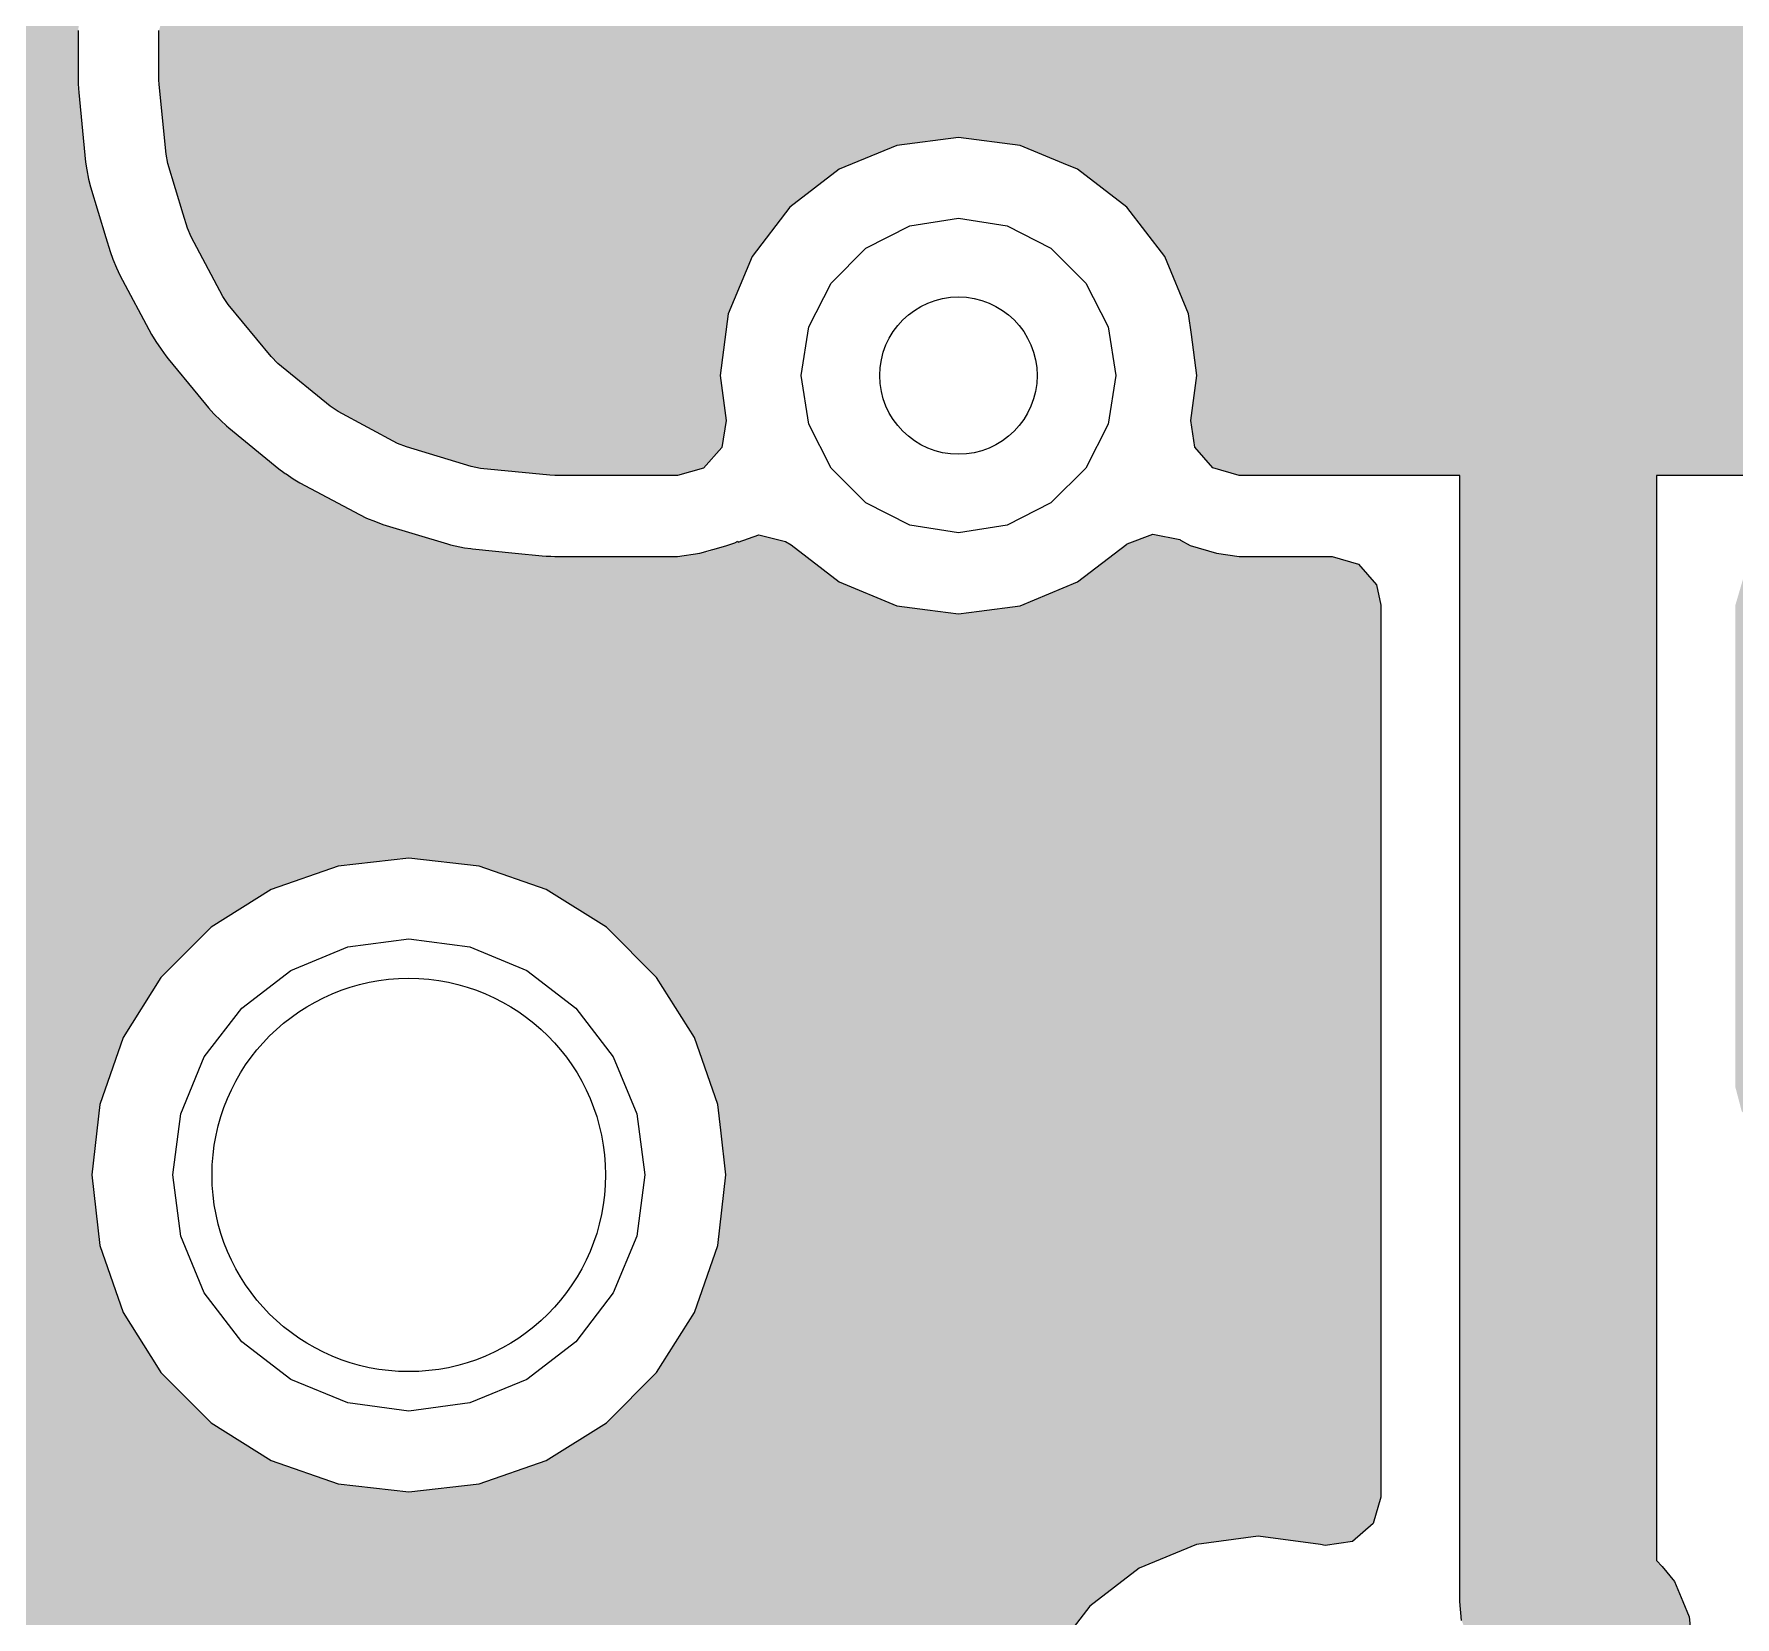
# Model space of a CAD drawing. Header units: millimetres. Extents: x -3894 to -3474, y -291 to 6.
# Drawn here: x -3562.923 to -3558.6, y -80.805 to -76.781 of the extents above; entities that cross this region are included whole.
import ezdxf

# ---------------------------------------------------------------- set-up
doc = ezdxf.new("R2010")
doc.units = ezdxf.units.MM
doc.layers.add('BLACK', color=7, linetype='Continuous')

msp = doc.modelspace()

# ---------------------------------------------------------------- hatches: boundary and pattern name
h = msp.add_hatch(color=256)
h.dxf.hatch_style = 1
h.paths.add_polyline_path([(-3562.2699, -86.1125), (-3558.7846, -82.6272), (-3558.7536, -82.5893), (-3558.7282, -82.528), (-3558.7162, -82.4992), (-3558.7114, -82.4504), (-3558.7114, -80.8529), (-3558.7162, -80.8041), (-3558.7325, -80.7649), (-3558.7536, -80.714), (-3558.7846, -80.6761), (-3558.7994, -80.6613), (-3558.7994, -77.9029), (-3555.604, -77.9029), (-3555.5433, -77.8871), (-3555.4944, -77.8371), (-3555.4804, -77.7686), (-3555.5056, -77.7035), (-3555.51, -77.6978), (-3555.5705, -77.5517), (-3555.5705, -77.5517), (-3555.5911, -77.3949), (-3555.5705, -77.2382), (-3555.5705, -77.2382), (-3555.51, -77.0921), (-3555.4137, -76.9667), (-3555.2883, -76.8704), (-3555.1422, -76.8099), (-3555.1422, -76.8099), (-3554.9854, -76.7893), (-3554.8287, -76.8099), (-3554.8287, -76.8099), (-3554.6826, -76.8704), (-3554.5571, -76.9667), (-3554.4609, -77.0921), (-3554.4004, -77.2382), (-3554.3797, -77.3949), (-3554.4004, -77.5517), (-3554.4334, -77.6313), (-3554.4397, -77.6513), (-3554.4354, -77.7211), (-3554.394, -77.7774), (-3554.3287, -77.8024), (-3554.2603, -77.7881), (-3554.1706, -77.7402), (-3554.1669, -77.7377), (-3554.1194, -77.7619), (-3554.1194, -77.9029), (-3554.1165, -77.9322), (-3554.0941, -77.9863), (-3554.0528, -78.0277), (-3553.9987, -78.0501), (-3553.9402, -78.0501), (-3553.8861, -78.0277), (-3553.8447, -77.9863), (-3553.8223, -77.9322), (-3553.8194, -77.9029), (-3553.8194, -77.7619), (-3553.7343, -77.7185), (-3553.6458, -77.6301), (-3553.589, -77.5185), (-3553.5694, -77.3949), (-3553.589, -77.2713), (-3553.6458, -77.1598), (-3553.7322, -77.0734), (-3553.716, -76.909), (-3553.7154, -76.8968), (-3553.7154, -74.591), (-3553.716, -74.5789), (-3553.7334, -74.402), (-3553.7382, -74.3782), (-3553.788, -74.2139), (-3553.7973, -74.1915), (-3553.8782, -74.0401), (-3553.8917, -74.0199), (-3554.0006, -73.8873), (-3554.0178, -73.8701), (-3554.1504, -73.7612), (-3554.1706, -73.7477), (-3554.322, -73.6668), (-3554.3444, -73.6575), (-3554.5087, -73.6077), (-3554.5325, -73.603), (-3554.7094, -73.5855), (-3554.7215, -73.5849), (-3560.4505, -73.5849), (-3560.5166, -73.604), (-3560.5629, -73.6564), (-3560.5734, -73.7255), (-3560.545, -73.7893), (-3560.4865, -73.8276), (-3560.4569, -73.8366), (-3560.2832, -73.9294), (-3560.1309, -74.0544), (-3560.0059, -74.2067), (-3559.9131, -74.3804), (-3559.8723, -74.5149), (-3560.1343, -74.5149), (-3560.4115, -74.5149), (-3560.4208, -74.4946), (-3560.514, -74.3871), (-3560.5914, -74.3373), (-3560.5914, -73.4485), (-3557.1679, -70.0249), (-3543.151, -70.0249), (-3542.0274, -71.1485), (-3542.0274, -76.6989), (-3542.0226, -76.7477), (-3541.9853, -76.8378), (-3541.9542, -76.8757), (-3535.9547, -82.8752), (-3535.7051, -83.1248), (-3535.7114, -83.1649), (-3535.6918, -83.2885), (-3535.635, -83.4001), (-3535.5465, -83.4885), (-3535.435, -83.5454), (-3535.3114, -83.5649), (-3535.2713, -83.5586), (-3533.7399, -85.09), (-3533.702, -85.1211), (-3533.6119, -85.1584), (-3533.5632, -85.1632), (-3531.3147, -85.1632), (-3529.7921, -86.6859), (-3529.7921, -88.4481), (-3529.8657, -88.5218), (-3529.9225, -88.6333), (-3529.9421, -88.7569), (-3529.9225, -88.8805), (-3529.8657, -88.992), (-3529.7772, -89.0805), (-3529.6657, -89.1373), (-3529.5421, -89.1569), (-3529.4184, -89.1373), (-3529.3069, -89.0805), (-3529.2184, -88.992), (-3529.1616, -88.8805), (-3529.1421, -88.7569), (-3529.1616, -88.6333), (-3529.2184, -88.5218), (-3529.2921, -88.4481), (-3529.2921, -86.5823), (-3529.2969, -86.5335), (-3529.3342, -86.4434), (-3529.3653, -86.4055), (-3530.6076, -85.1632), (-3526.2335, -85.1632), (-3526.1599, -85.2368), (-3526.0484, -85.2936), (-3525.9248, -85.3132), (-3525.8012, -85.2936), (-3525.6897, -85.2368), (-3525.6012, -85.1483), (-3525.5444, -85.0368), (-3525.5248, -84.9132), (-3525.5444, -84.7896), (-3525.6012, -84.6781), (-3525.6897, -84.5896), (-3525.8012, -84.5328), (-3525.9248, -84.5132), (-3526.0484, -84.5328), (-3526.1599, -84.5896), (-3526.2335, -84.6632), (-3531.2112, -84.6632), (-3533.4596, -84.6632), (-3534.9178, -83.205), (-3534.9114, -83.1649), (-3534.931, -83.0413), (-3534.9878, -82.9298), (-3535.0763, -82.8413), (-3535.1878, -82.7845), (-3535.3114, -82.7649), (-3535.3515, -82.7713), (-3535.6011, -82.5217), (-3541.5274, -76.5954), (-3541.5274, -71.0449), (-3541.5322, -70.9962), (-3541.5696, -70.9061), (-3541.6006, -70.8682), (-3542.4439, -70.0249), (-3541.405, -70.0249), (-3540.1051, -71.3248), (-3540.1114, -71.3649), (-3540.0918, -71.4885), (-3540.035, -71.6001), (-3539.9465, -71.6885), (-3539.835, -71.7454), (-3539.7114, -71.7649), (-3539.5878, -71.7454), (-3539.4763, -71.6885), (-3539.3878, -71.6001), (-3539.331, -71.4885), (-3539.3114, -71.3649), (-3539.331, -71.2413), (-3539.3878, -71.1298), (-3539.4763, -71.0413), (-3539.5878, -70.9845), (-3539.7114, -70.9649), (-3539.7515, -70.9713), (-3541.1246, -69.5982), (-3541.1625, -69.5671), (-3541.2526, -69.5297), (-3541.3014, -69.5249), (-3543.0474, -69.5249), (-3557.2714, -69.5249), (-3557.3202, -69.5297), (-3557.4103, -69.5671), (-3557.4103, -69.5671), (-3557.4482, -69.5982), (-3561.0182, -73.1682), (-3561.0493, -73.206), (-3561.0493, -73.206), (-3561.0866, -73.2962), (-3561.0914, -73.3449), (-3561.0914, -74.3373), (-3561.1689, -74.3871), (-3561.262, -74.4946), (-3561.2713, -74.5149), (-3561.4043, -74.5149), (-3561.6815, -74.5149), (-3561.6908, -74.4946), (-3561.784, -74.3871), (-3561.9037, -74.3101), (-3562.0403, -74.27), (-3562.1826, -74.27), (-3562.3191, -74.3101), (-3562.4389, -74.3871), (-3562.532, -74.4946), (-3562.5912, -74.6241), (-3562.6114, -74.7649), (-3562.5912, -74.9058), (-3562.532, -75.0353), (-3562.4389, -75.1428), (-3562.3191, -75.2198), (-3562.1826, -75.2599), (-3562.0403, -75.2599), (-3561.9037, -75.2198), (-3561.784, -75.1428), (-3561.6908, -75.0353), (-3561.6815, -75.0149), (-3561.2713, -75.0149), (-3561.262, -75.0353), (-3561.1689, -75.1428), (-3561.0491, -75.2198), (-3560.9126, -75.2599), (-3560.7703, -75.2599), (-3560.6337, -75.2198), (-3560.514, -75.1428), (-3560.4208, -75.0353), (-3560.4115, -75.0149), (-3560.2379, -75.0149), (-3559.9793, -75.2735), (-3560.0059, -75.3232), (-3560.1309, -75.4755), (-3560.1994, -75.5317), (-3560.2272, -75.564), (-3560.2447, -75.6317), (-3560.2228, -75.698), (-3560.2166, -75.707), (-3560.1563, -75.8661), (-3560.1358, -76.0349), (-3560.1563, -76.2038), (-3560.2166, -76.3629), (-3560.3132, -76.5029), (-3560.4406, -76.6157), (-3560.5044, -76.6492), (-3560.5912, -76.6947), (-3560.7564, -76.7354), (-3560.9265, -76.7354), (-3561.0916, -76.6947), (-3561.2423, -76.6157), (-3561.3117, -76.5542), (-3561.3696, -76.5029), (-3561.3744, -76.496), (-3561.3922, -76.4754), (-3561.4547, -76.4443), (-3561.5242, -76.452), (-3561.5785, -76.496), (-3561.5832, -76.5029), (-3561.7106, -76.6157), (-3561.7744, -76.6492), (-3561.8612, -76.6947), (-3562.0264, -76.7354), (-3562.1965, -76.7354), (-3562.3616, -76.6947), (-3562.4238, -76.6621), (-3562.4638, -76.6492), (-3562.5329, -76.6591), (-3562.5857, -76.7049), (-3562.6054, -76.7719), (-3562.6054, -76.8968), (-3562.6048, -76.909), (-3562.5874, -77.0859), (-3562.5827, -77.1097), (-3562.5437, -77.2382), (-3562.5328, -77.2739), (-3562.5235, -77.2964), (-3562.4426, -77.4477), (-3562.4291, -77.468), (-3562.3203, -77.6006), (-3562.3031, -77.6178), (-3562.1704, -77.7267), (-3562.1502, -77.7402), (-3561.9989, -77.8211), (-3561.9764, -77.8304), (-3561.8122, -77.8802), (-3561.7884, -77.8849), (-3561.6115, -77.9023), (-3561.5993, -77.9029), (-3561.2871, -77.9029), (-3561.2213, -77.884), (-3561.1749, -77.8318), (-3561.1641, -77.7628), (-3561.1791, -77.6489), (-3561.1585, -77.4922), (-3561.1585, -77.4922), (-3561.098, -77.3461), (-3561.0017, -77.2207), (-3560.8763, -77.1244), (-3560.7302, -77.0639), (-3560.7302, -77.0639), (-3560.5734, -77.0433), (-3560.4167, -77.0639), (-3560.4167, -77.0639), (-3560.3061, -77.1097), (-3560.2706, -77.1244), (-3560.1451, -77.2207), (-3560.0489, -77.3461), (-3559.9884, -77.4922), (-3559.9815, -77.5444), (-3559.9677, -77.6489), (-3559.9827, -77.7628), (-3559.9726, -77.8305), (-3559.9268, -77.8833), (-3559.8598, -77.9029), (-3559.2994, -77.9029), (-3559.2994, -80.7649), (-3559.2946, -80.8136), (-3559.2573, -80.9038), (-3559.2262, -80.9416), (-3559.2114, -80.9564), (-3559.2114, -82.3469), (-3562.6234, -85.7589), (-3562.8995, -86.0349), (-3568.0314, -86.0349), (-3568.0802, -86.0397), (-3568.1703, -86.0771), (-3568.2082, -86.1082), (-3570.7713, -88.6713), (-3570.8114, -88.6649), (-3570.935, -88.6845), (-3571.0465, -88.7413), (-3571.135, -88.8298), (-3571.1918, -88.9413), (-3571.2114, -89.0649), (-3571.1918, -89.1885), (-3571.135, -89.3001), (-3571.0465, -89.3885), (-3570.935, -89.4454), (-3570.8114, -89.4649), (-3570.6878, -89.4454), (-3570.5763, -89.3885), (-3570.4878, -89.3001), (-3570.431, -89.1885), (-3570.4114, -89.0649), (-3570.4178, -89.0248), (-3567.9279, -86.5349), (-3563.1614, -86.5349), (-3563.1614, -87.4562), (-3563.235, -87.5298), (-3563.2918, -87.6413), (-3563.3114, -87.7649), (-3563.2918, -87.8885), (-3563.235, -88.0001), (-3563.1465, -88.0885), (-3563.035, -88.1454), (-3562.9114, -88.1649), (-3562.7878, -88.1454), (-3562.6763, -88.0885), (-3562.5878, -88.0001), (-3562.531, -87.8885), (-3562.5114, -87.7649), (-3562.531, -87.6413), (-3562.5878, -87.5298), (-3562.6614, -87.4562), (-3562.6614, -86.504)])
h = msp.add_hatch(color=256)
h.dxf.hatch_style = 1
h.paths.add_polyline_path([(-3559.4482, -82.3002), (-3559.4316, -82.2795), (-3559.4119, -82.2125), (-3559.4119, -81.875), (-3559.4158, -81.8444), (-3559.4514, -81.7843), (-3559.5139, -81.753), (-3559.5834, -81.7605), (-3559.6547, -81.79), (-3559.7592, -81.8037), (-3559.8114, -81.8106), (-3559.8898, -81.8003), (-3559.9682, -81.79), (-3560.1143, -81.7295), (-3560.2397, -81.6332), (-3560.2829, -81.5769), (-3565.9568, -81.5769), (-3565.9568, -84.2166), (-3565.8682, -84.1799), (-3565.8682, -84.1799), (-3565.7114, -84.1593), (-3565.5547, -84.1799), (-3565.5547, -84.1799), (-3565.4086, -84.2404), (-3565.2831, -84.3367), (-3565.1869, -84.4621), (-3565.1264, -84.6082), (-3565.1058, -84.7643), (-3565.1057, -84.7649), (-3565.1264, -84.9217), (-3565.1869, -85.0678), (-3565.2831, -85.1932), (-3565.4086, -85.2895), (-3565.5547, -85.35), (-3565.6589, -85.3637), (-3565.7114, -85.3706), (-3565.8048, -85.3583), (-3565.8682, -85.35), (-3565.9568, -85.3133), (-3565.9568, -85.8344), (-3563.0339, -85.8344), (-3563.0075, -85.8316), (-3562.9462, -85.7981)])
h.paths.add_polyline_path([(-3564.1114, -83.7649, -1), (-3564.5114, -83.7649, -1)], flags=16)
h.paths.add_polyline_path([(-3559.4999, -78.2324), (-3559.5111, -78.1809), (-3559.5569, -78.1281), (-3559.6239, -78.1084), (-3559.8598, -78.1084), (-3559.9177, -78.1001), (-3559.9847, -78.0804), (-3560.0087, -78.067), (-3560.0111, -78.0657), (-3560.0795, -78.0517), (-3560.1447, -78.0769), (-3560.2706, -78.1735), (-3560.4167, -78.234), (-3560.5212, -78.2477), (-3560.5734, -78.2546), (-3560.6518, -78.2443), (-3560.7302, -78.234), (-3560.8763, -78.1735), (-3560.9989, -78.0794), (-3561.0126, -78.0702), (-3561.0805, -78.0539), (-3561.1329, -78.0721), (-3561.1336, -78.0707), (-3561.2103, -78.0976), (-3561.2871, -78.1084), (-3561.2871, -78.1084), (-3561.5993, -78.1084), (-3561.6155, -78.1084), (-3561.7, -78.1001), (-3561.83, -78.0873), (-3561.8641, -78.0788), (-3561.8718, -78.0768), (-3562.0567, -78.0207), (-3562.0958, -78.0023), (-3562.0958, -78.0023), (-3562.2661, -77.9112), (-3562.2881, -77.895), (-3562.3008, -77.8855), (-3562.4278, -77.7813), (-3562.4334, -77.7767), (-3562.439, -77.7725), (-3562.4727, -77.7388), (-3562.5064, -77.6978), (-3562.5817, -77.606), (-3562.588, -77.5983), (-3562.6012, -77.5825), (-3562.6239, -77.5446), (-3562.715, -77.3742), (-3562.7295, -77.3336), (-3562.7403, -77.2978), (-3562.7856, -77.1487), (-3562.7919, -77.106), (-3562.8109, -76.913), (-3562.8109, -76.7719), (-3562.8073, -76.7469), (-3562.8132, -76.6878), (-3562.8541, -76.6312), (-3562.9192, -76.6057), (-3562.9877, -76.6194), (-3563.1312, -76.6947), (-3563.2964, -76.7354), (-3563.4665, -76.7354), (-3563.6316, -76.6947), (-3563.7823, -76.6157), (-3563.8083, -76.5926), (-3563.9096, -76.5029), (-3563.9144, -76.496), (-3563.9322, -76.4754), (-3563.9947, -76.4443), (-3564.0642, -76.452), (-3564.1185, -76.496), (-3564.1232, -76.5029), (-3564.2506, -76.6157), (-3564.3102, -76.647), (-3564.4012, -76.6947), (-3564.5664, -76.7354), (-3564.7365, -76.7354), (-3564.9016, -76.6947), (-3565.0523, -76.6157), (-3565.0783, -76.5926), (-3565.1796, -76.5029), (-3565.1844, -76.496), (-3565.2022, -76.4754), (-3565.2647, -76.4443), (-3565.3342, -76.452), (-3565.3885, -76.496), (-3565.3932, -76.5029), (-3565.5206, -76.6157), (-3565.5802, -76.647), (-3565.6712, -76.6947), (-3565.8364, -76.7354), (-3565.9568, -76.7354), (-3565.9568, -81.5769), (-3560.2829, -81.5769), (-3560.336, -81.5078), (-3560.3525, -81.4678), (-3560.3965, -81.3617), (-3560.3965, -81.3617), (-3560.4171, -81.2049), (-3560.3965, -81.0482), (-3560.3965, -81.0482), (-3560.336, -80.9021), (-3560.2397, -80.7767), (-3560.1143, -80.6804), (-3559.9682, -80.6199), (-3559.9682, -80.6199), (-3559.8114, -80.5993), (-3559.6384, -80.622), (-3559.5724, -80.6126), (-3559.5196, -80.5668), (-3559.4999, -80.4998)])
h.paths.add_polyline_path([(-3562.7558, -79.5017), (-3562.6962, -79.3314), (-3562.6002, -79.1787), (-3562.4727, -79.0511), (-3562.3199, -78.9552), (-3562.1497, -78.8956), (-3561.9704, -78.8754), (-3561.7912, -78.8956), (-3561.6209, -78.9552), (-3561.4682, -79.0511), (-3561.3406, -79.1787), (-3561.2446, -79.3314), (-3561.1851, -79.5017), (-3561.1777, -79.5671), (-3561.1649, -79.6809), (-3561.1851, -79.8602), (-3561.2446, -80.0305), (-3561.3406, -80.1832), (-3561.4682, -80.3108), (-3561.6209, -80.4067), (-3561.7912, -80.4663), (-3561.9704, -80.4865), (-3562.1497, -80.4663), (-3562.3199, -80.4067), (-3562.4727, -80.3108), (-3562.6002, -80.1832), (-3562.6962, -80.0305), (-3562.7558, -79.8602), (-3562.776, -79.6809)], flags=16)
h.paths.add_polyline_path([(-3562.5704, -79.6809), (-3562.55, -79.5257), (-3562.49, -79.3809), (-3562.3947, -79.2567), (-3562.2704, -79.1613), (-3562.1257, -79.1014), (-3561.9704, -79.0809), (-3561.8151, -79.1014), (-3561.6704, -79.1613), (-3561.5462, -79.2567), (-3561.4508, -79.3809), (-3561.3909, -79.5257), (-3561.3704, -79.6809), (-3561.3909, -79.8362), (-3561.4508, -79.9809), (-3561.5462, -80.1052), (-3561.6704, -80.2006), (-3561.8151, -80.2605), (-3561.9704, -80.2809), (-3562.1257, -80.2605), (-3562.2704, -80.2006), (-3562.3947, -80.1052), (-3562.49, -79.9809), (-3562.55, -79.8362)], flags=0)
h.paths.add_polyline_path([(-3561.4704, -79.6809, -1), (-3562.4704, -79.6809, -1)], flags=0)
h.paths.add_polyline_path([(-3544.9572, -75.1458), (-3552.2493, -75.1458, -0.049224), (-3552.2454, -75.1849, -1.103544), (-3552.6416, -75.1458), (-3553.5099, -75.1458), (-3553.5099, -76.447), (-3553.501, -76.4931), (-3553.4579, -76.548), (-3553.3918, -76.5708), (-3553.3243, -76.5545), (-3553.3243, -76.5545), (-3553.1775, -76.4937), (-3553.1775, -76.4937), (-3553.0207, -76.473), (-3552.864, -76.4937), (-3552.864, -76.4937), (-3552.729, -76.5496), (-3552.7179, -76.5542), (-3552.5925, -76.6504), (-3552.4962, -76.7759), (-3552.471, -76.8368), (-3552.4451, -76.876), (-3552.3842, -76.9102), (-3552.3145, -76.906), (-3552.258, -76.8648), (-3552.2387, -76.8397), (-3552.1504, -76.7719), (-3552.1133, -76.7434), (-3551.9672, -76.6829), (-3551.9672, -76.6829), (-3551.8104, -76.6623), (-3551.6537, -76.6829), (-3551.6537, -76.6829), (-3551.5268, -76.7354), (-3551.5076, -76.7434), (-3551.3821, -76.8397), (-3551.2859, -76.9651), (-3551.2254, -77.1112), (-3551.2254, -77.1112), (-3551.2083, -77.2407), (-3551.2047, -77.2679), (-3551.2215, -77.3949), (-3551.2254, -77.4247), (-3551.2859, -77.5708), (-3551.3821, -77.6962), (-3551.5076, -77.7925), (-3551.6537, -77.853), (-3551.7582, -77.8667), (-3551.8104, -77.8736), (-3551.8888, -77.8633), (-3551.9672, -77.853), (-3552.1133, -77.7925), (-3552.2387, -77.6962), (-3552.335, -77.5708), (-3552.3602, -77.5099), (-3552.386, -77.4707), (-3552.447, -77.4365), (-3552.5167, -77.4406), (-3552.5731, -77.4818), (-3552.5925, -77.507), (-3552.7179, -77.6033), (-3552.864, -77.6638), (-3552.9685, -77.6775), (-3553.0207, -77.6844), (-3553.0991, -77.6741), (-3553.1775, -77.6638), (-3553.2791, -77.6217), (-3553.331, -77.6123), (-3553.3973, -77.6344), (-3553.4411, -77.6888), (-3553.4449, -77.6978), (-3553.5411, -77.8232), (-3553.5704, -77.8457), (-3553.5992, -77.877), (-3553.6189, -77.9441), (-3553.6189, -77.9491), (-3553.6428, -78.0382), (-3553.689, -78.1182), (-3553.7542, -78.1834), (-3553.8341, -78.2296), (-3553.9233, -78.2534), (-3553.9233, -78.2534), (-3554.0156, -78.2534), (-3554.0156, -78.2534), (-3554.1047, -78.2296), (-3554.1846, -78.1834), (-3554.2499, -78.1182), (-3554.2814, -78.0636), (-3554.3198, -78.0225), (-3554.3701, -78.0068), (-3554.4022, -77.9943), (-3554.4675, -77.9693), (-3554.5431, -77.9187), (-3554.554, -77.9121), (-3554.6224, -77.8981), (-3554.674, -77.9181), (-3554.675, -77.9163), (-3554.8287, -77.98), (-3554.9332, -77.9937), (-3554.9854, -78.0006), (-3555.0638, -77.9903), (-3555.1422, -77.98), (-3555.2103, -77.9518), (-3555.2158, -77.9496), (-3555.2856, -77.9455), (-3555.3465, -77.9797), (-3555.3962, -78.0306), (-3555.4755, -78.0817), (-3555.5775, -78.1084), (-3556.6835, -78.1084), (-3556.7084, -78.111), (-3556.7701, -78.1437), (-3556.8043, -78.2046), (-3556.8001, -78.2744), (-3556.7589, -78.3308), (-3556.7444, -78.3419), (-3556.7161, -78.3637), (-3556.6199, -78.4891), (-3556.5594, -78.6352), (-3556.5387, -78.7919), (-3556.5594, -78.9487), (-3556.6199, -79.0948), (-3556.7161, -79.2202), (-3556.8416, -79.3165), (-3556.9877, -79.377), (-3557.0922, -79.3907), (-3557.1444, -79.3976), (-3557.2228, -79.3873), (-3557.3012, -79.377), (-3557.4473, -79.3165), (-3557.5727, -79.2202), (-3557.669, -79.0948), (-3557.7295, -78.9487), (-3557.7295, -78.9487), (-3557.7501, -78.7919), (-3557.7295, -78.6352), (-3557.7295, -78.6352), (-3557.669, -78.4891), (-3557.5727, -78.3637), (-3557.5299, -78.3308), (-3557.5117, -78.3136), (-3557.4826, -78.2501), (-3557.4926, -78.1809), (-3557.5383, -78.1281), (-3557.6054, -78.1084), (-3558.4749, -78.1084), (-3558.5264, -78.1196), (-3558.5792, -78.1654), (-3558.5989, -78.2324), (-3558.5989, -79.4576), (-3558.583, -79.5183), (-3558.533, -79.5671), (-3558.4646, -79.5811), (-3558.3994, -79.556), (-3558.3753, -79.5374), (-3558.2292, -79.4769), (-3558.2292, -79.4769), (-3558.0724, -79.4563), (-3557.9157, -79.4769), (-3557.9157, -79.4769), (-3557.7696, -79.5374), (-3557.6441, -79.6337), (-3557.5479, -79.7591), (-3557.4874, -79.9052), (-3557.4667, -80.0619), (-3557.4874, -80.2187), (-3557.5479, -80.3648), (-3557.6441, -80.4902), (-3557.7696, -80.5865), (-3557.9157, -80.647), (-3558.0202, -80.6607), (-3558.0724, -80.6676), (-3558.1508, -80.6573), (-3558.2292, -80.647), (-3558.358, -80.5936), (-3558.4201, -80.5851), (-3558.4844, -80.6126), (-3558.5235, -80.6704), (-3558.5242, -80.6969), (-3558.5252, -80.7403), (-3558.5109, -80.7936), (-3558.5109, -81.5769), (-3544.9572, -81.5769)])

# ---------------------------------------------------------------- linework, layer by layer
at = {"layer": 'BLACK', "linetype": 'Continuous'}
for p, q in [((-3562.8109, -76.7719), (-3562.8109, -76.8968)), ((-3562.6054, -76.8968), (-3562.6054, -76.7719)), ((-3562.8109, -76.8968), (-3562.8107, -76.9069)), ((-3562.6048, -76.909), (-3562.6054, -76.8968)), ((-3562.8107, -76.9069), (-3562.8107, -76.9069)), ((-3562.8107, -76.9069), (-3562.8101, -76.9191)), ((-3562.8101, -76.9191), (-3562.8093, -76.9291)), ((-3562.8093, -76.9291), (-3562.7919, -77.106)), ((-3562.5874, -77.0859), (-3562.6048, -76.909)), ((-3560.7302, -77.0639), (-3560.8763, -77.1244)), ((-3560.5734, -77.0433), (-3560.7302, -77.0639)), ((-3560.7302, -77.0639), (-3560.7302, -77.0639)), ((-3560.4167, -77.0639), (-3560.5734, -77.0433)), ((-3560.5734, -77.0433), (-3560.5734, -77.0433)), ((-3560.3061, -77.1097), (-3560.4167, -77.0639)), ((-3560.4167, -77.0639), (-3560.4167, -77.0639)), ((-3562.7919, -77.106), (-3562.7919, -77.106)), ((-3562.7919, -77.106), (-3562.789, -77.126)), ((-3562.5827, -77.1097), (-3562.5874, -77.0859)), ((-3562.5437, -77.2382), (-3562.5827, -77.1097)), ((-3560.2706, -77.1244), (-3560.3061, -77.1097)), ((-3562.789, -77.126), (-3562.789, -77.126)), ((-3562.789, -77.126), (-3562.7842, -77.1498)), ((-3562.7842, -77.1498), (-3562.7793, -77.1694)), ((-3560.8763, -77.1244), (-3561.0017, -77.2207)), ((-3560.1451, -77.2207), (-3560.2706, -77.1244)), ((-3562.7793, -77.1694), (-3562.7403, -77.2978)), ((-3562.5328, -77.2739), (-3562.5437, -77.2382)), ((-3561.0017, -77.2207), (-3561.098, -77.3461)), ((-3560.697, -77.2685), (-3560.5734, -77.2489)), ((-3560.5734, -77.2489), (-3560.4498, -77.2685)), ((-3560.0489, -77.3461), (-3560.1451, -77.2207)), ((-3562.5235, -77.2964), (-3562.5328, -77.2739)), ((-3560.8085, -77.3253), (-3560.697, -77.2685)), ((-3560.4498, -77.2685), (-3560.3383, -77.3253)), ((-3562.7403, -77.2978), (-3562.7403, -77.2978)), ((-3562.7403, -77.2978), (-3562.7295, -77.3336)), ((-3562.7295, -77.3336), (-3562.7227, -77.3526)), ((-3562.4426, -77.4477), (-3562.5235, -77.2964)), ((-3560.897, -77.4138), (-3560.8085, -77.3253)), ((-3560.3383, -77.3253), (-3560.2498, -77.4138)), ((-3562.7227, -77.3526), (-3562.7134, -77.375)), ((-3562.7134, -77.375), (-3562.7048, -77.3933)), ((-3561.098, -77.3461), (-3561.1585, -77.4922)), ((-3559.9884, -77.4922), (-3560.0489, -77.3461)), ((-3562.7048, -77.3933), (-3562.7048, -77.3933)), ((-3562.7048, -77.3933), (-3562.6239, -77.5446)), ((-3560.9538, -77.5253), (-3560.897, -77.4138)), ((-3560.2498, -77.4138), (-3560.193, -77.5253)), ((-3562.4291, -77.468), (-3562.4426, -77.4477)), ((-3562.3203, -77.6006), (-3562.4291, -77.468)), ((-3561.1585, -77.4922), (-3561.1791, -77.6489)), ((-3561.1585, -77.4922), (-3561.1585, -77.4922)), ((-3559.9815, -77.5444), (-3559.9884, -77.4922)), ((-3562.6239, -77.5446), (-3562.6239, -77.5446)), ((-3562.6239, -77.5446), (-3562.6135, -77.5619)), ((-3560.9734, -77.6489), (-3560.9538, -77.5253)), ((-3560.193, -77.5253), (-3560.1734, -77.6489)), ((-3559.9677, -77.6489), (-3559.9815, -77.5444)), ((-3562.6135, -77.5619), (-3562.6, -77.5821)), ((-3562.6, -77.5821), (-3562.6, -77.5821)), ((-3562.6, -77.5821), (-3562.588, -77.5983)), ((-3562.588, -77.5983), (-3562.588, -77.5983)), ((-3562.588, -77.5983), (-3562.588, -77.5983)), ((-3562.588, -77.5983), (-3562.5817, -77.606)), ((-3562.5817, -77.606), (-3562.5064, -77.6978)), ((-3562.3031, -77.6178), (-3562.3203, -77.6006)), ((-3562.1704, -77.7267), (-3562.3031, -77.6178)), ((-3561.1791, -77.6489), (-3561.1791, -77.6489)), ((-3561.1791, -77.6489), (-3561.1641, -77.7628)), ((-3560.9538, -77.7725), (-3560.9734, -77.6489)), ((-3560.1734, -77.6489), (-3560.193, -77.7725)), ((-3559.9827, -77.7628), (-3559.9677, -77.6489)), ((-3559.9677, -77.6489), (-3559.9677, -77.6489)), ((-3562.5064, -77.6978), (-3562.4791, -77.731)), ((-3562.4791, -77.731), (-3562.4656, -77.7459)), ((-3562.4656, -77.7459), (-3562.4484, -77.7631)), ((-3562.4484, -77.7631), (-3562.4335, -77.7767)), ((-3562.1502, -77.7402), (-3562.1704, -77.7267)), ((-3561.9989, -77.8211), (-3562.1502, -77.7402)), ((-3561.1641, -77.7628), (-3561.1749, -77.8318)), ((-3559.9726, -77.8305), (-3559.9827, -77.7628)), ((-3562.4335, -77.7767), (-3562.4334, -77.7767)), ((-3562.4334, -77.7767), (-3562.4334, -77.7767)), ((-3562.4334, -77.7767), (-3562.4278, -77.7813)), ((-3562.4278, -77.7813), (-3562.3008, -77.8855)), ((-3560.897, -77.8841), (-3560.9538, -77.7725)), ((-3560.193, -77.7725), (-3560.2498, -77.8841)), ((-3561.9764, -77.8304), (-3561.9989, -77.8211)), ((-3561.8122, -77.8802), (-3561.9764, -77.8304)), ((-3561.1749, -77.8318), (-3561.2213, -77.884)), ((-3559.9268, -77.8833), (-3559.9726, -77.8305)), ((-3562.3008, -77.8855), (-3562.3008, -77.8855)), ((-3562.3008, -77.8855), (-3562.3008, -77.8855)), ((-3562.3008, -77.8855), (-3562.2881, -77.895)), ((-3562.2881, -77.895), (-3562.2846, -77.8975)), ((-3562.2846, -77.8975), (-3562.2846, -77.8975)), ((-3562.2846, -77.8975), (-3562.2846, -77.8975)), ((-3562.2846, -77.8975), (-3562.2823, -77.899)), ((-3561.7884, -77.8849), (-3561.8122, -77.8802)), ((-3561.6115, -77.9023), (-3561.7884, -77.8849)), ((-3561.2213, -77.884), (-3561.2871, -77.9029)), ((-3560.8085, -77.9725), (-3560.897, -77.8841)), ((-3560.2498, -77.8841), (-3560.3383, -77.9725)), ((-3559.8598, -77.9029), (-3559.9268, -77.8833)), ((-3562.2823, -77.899), (-3562.2644, -77.911)), ((-3562.2644, -77.911), (-3562.2471, -77.9214)), ((-3562.2471, -77.9214), (-3562.2471, -77.9214)), ((-3562.2471, -77.9214), (-3562.2471, -77.9214)), ((-3562.2471, -77.9214), (-3562.0958, -78.0023)), ((-3561.5993, -77.9029), (-3561.6115, -77.9023)), ((-3561.2871, -77.9029), (-3561.5993, -77.9029)), ((-3559.2994, -77.9029), (-3559.8598, -77.9029)), ((-3559.2994, -80.7649), (-3559.2994, -77.9029)), ((-3555.604, -77.9029), (-3558.7994, -77.9029)), ((-3558.7994, -77.9029), (-3558.7994, -80.6613)), ((-3560.697, -78.0294), (-3560.8085, -77.9725)), ((-3560.3383, -77.9725), (-3560.4498, -78.0294)), ((-3562.0958, -78.0023), (-3562.0958, -78.0023)), ((-3562.0958, -78.0023), (-3562.0775, -78.0109)), ((-3562.0775, -78.0109), (-3562.0775, -78.0109)), ((-3562.0775, -78.0109), (-3562.0551, -78.0202)), ((-3562.0551, -78.0202), (-3562.0361, -78.027)), ((-3562.0361, -78.027), (-3561.8718, -78.0768)), ((-3561.142, -78.0736), (-3561.1342, -78.0696)), ((-3561.1342, -78.0696), (-3561.1329, -78.0721)), ((-3561.1329, -78.0721), (-3561.0805, -78.0539)), ((-3561.0805, -78.0539), (-3561.0126, -78.0702)), ((-3561.0126, -78.0702), (-3560.9989, -78.0794)), ((-3560.5734, -78.0489), (-3560.697, -78.0294)), ((-3560.4498, -78.0294), (-3560.5734, -78.0489)), ((-3560.1447, -78.0769), (-3560.0795, -78.0517)), ((-3560.0795, -78.0517), (-3560.0111, -78.0657)), ((-3560.0111, -78.0657), (-3560.0087, -78.067)), ((-3560.0087, -78.067), (-3559.9847, -78.0804)), ((-3561.8718, -78.0768), (-3561.8718, -78.0768)), ((-3561.8718, -78.0768), (-3561.8718, -78.0768)), ((-3561.8718, -78.0768), (-3561.8641, -78.0788)), ((-3561.8641, -78.0788), (-3561.8523, -78.0817)), ((-3561.8523, -78.0817), (-3561.8284, -78.0865)), ((-3561.8284, -78.0865), (-3561.8131, -78.0888)), ((-3561.8131, -78.0888), (-3561.8085, -78.0894)), ((-3561.8085, -78.0894), (-3561.8085, -78.0894)), ((-3561.8085, -78.0894), (-3561.8085, -78.0894)), ((-3561.8085, -78.0894), (-3561.7, -78.1001)), ((-3561.7, -78.1001), (-3561.6316, -78.1069)), ((-3561.6316, -78.1069), (-3561.6216, -78.1076)), ((-3561.6216, -78.1076), (-3561.6216, -78.1076)), ((-3561.6216, -78.1076), (-3561.6216, -78.1076)), ((-3561.6216, -78.1076), (-3561.6094, -78.1082)), ((-3561.6094, -78.1082), (-3561.5993, -78.1084)), ((-3561.5993, -78.1084), (-3561.5993, -78.1084)), ((-3561.5993, -78.1084), (-3561.2871, -78.1084)), ((-3561.2871, -78.1084), (-3561.2303, -78.1005)), ((-3561.2871, -78.1084), (-3561.2871, -78.1084)), ((-3561.2303, -78.1005), (-3561.1645, -78.0816)), ((-3561.1645, -78.0816), (-3561.142, -78.0736)), ((-3561.142, -78.0736), (-3561.142, -78.0736)), ((-3560.9989, -78.0794), (-3560.8763, -78.1735)), ((-3560.2706, -78.1735), (-3560.1451, -78.0772)), ((-3560.1451, -78.0772), (-3560.1447, -78.0769)), ((-3560.1451, -78.0772), (-3560.1451, -78.0772)), ((-3559.9847, -78.0804), (-3559.9177, -78.1001)), ((-3559.9177, -78.1001), (-3559.8598, -78.1084)), ((-3559.8598, -78.1084), (-3559.6239, -78.1084)), ((-3559.6239, -78.1084), (-3559.5569, -78.1281)), ((-3559.5569, -78.1281), (-3559.5111, -78.1809)), ((-3560.8763, -78.1735), (-3560.7302, -78.234)), ((-3560.4167, -78.234), (-3560.2706, -78.1735)), ((-3559.5111, -78.1809), (-3559.4999, -78.2324)), ((-3560.7302, -78.234), (-3560.6518, -78.2443)), ((-3560.6518, -78.2443), (-3560.5734, -78.2546)), ((-3560.5212, -78.2477), (-3560.4167, -78.234)), ((-3559.4999, -78.2324), (-3559.4999, -80.4998)), ((-3560.5734, -78.2546), (-3560.5212, -78.2477)), ((-3560.5734, -78.2546), (-3560.5734, -78.2546)), ((-3560.5734, -78.2546), (-3560.5734, -78.2546)), ((-3561.9704, -78.8754), (-3562.1497, -78.8956)), ((-3561.7912, -78.8956), (-3561.9704, -78.8754)), ((-3561.9704, -78.8754), (-3561.9704, -78.8754)), ((-3562.1497, -78.8956), (-3562.3199, -78.9552)), ((-3562.1497, -78.8956), (-3562.1497, -78.8956)), ((-3561.6209, -78.9552), (-3561.7912, -78.8956)), ((-3561.7912, -78.8956), (-3561.7912, -78.8956)), ((-3562.3199, -78.9552), (-3562.4727, -79.0511)), ((-3561.4682, -79.0511), (-3561.6209, -78.9552)), ((-3562.4727, -79.0511), (-3562.6002, -79.1787)), ((-3561.3406, -79.1787), (-3561.4682, -79.0511)), ((-3562.2704, -79.1613), (-3562.1257, -79.1014)), ((-3562.1257, -79.1014), (-3561.9704, -79.0809)), ((-3561.9704, -79.0809), (-3561.8151, -79.1014)), ((-3561.8151, -79.1014), (-3561.6704, -79.1613)), ((-3562.6002, -79.1787), (-3562.6962, -79.3314)), ((-3562.3947, -79.2567), (-3562.2704, -79.1613)), ((-3561.6704, -79.1613), (-3561.5462, -79.2567)), ((-3561.2446, -79.3314), (-3561.3406, -79.1787)), ((-3562.49, -79.3809), (-3562.3947, -79.2567)), ((-3561.5462, -79.2567), (-3561.4508, -79.3809)), ((-3562.6962, -79.3314), (-3562.7558, -79.5017)), ((-3561.1851, -79.5017), (-3561.2446, -79.3314)), ((-3562.55, -79.5257), (-3562.49, -79.3809)), ((-3561.4508, -79.3809), (-3561.3909, -79.5257)), ((-3562.7558, -79.5017), (-3562.776, -79.6809)), ((-3562.7558, -79.5017), (-3562.7558, -79.5017)), ((-3562.5704, -79.6809), (-3562.55, -79.5257)), ((-3561.3909, -79.5257), (-3561.3704, -79.6809)), ((-3561.1777, -79.5671), (-3561.1851, -79.5017)), ((-3561.1851, -79.5017), (-3561.1851, -79.5017)), ((-3561.1649, -79.6809), (-3561.1777, -79.5671)), ((-3562.776, -79.6809), (-3562.7558, -79.8602)), ((-3562.776, -79.6809), (-3562.776, -79.6809)), ((-3562.55, -79.8362), (-3562.5704, -79.6809)), ((-3561.3704, -79.6809), (-3561.3909, -79.8362)), ((-3561.1851, -79.8602), (-3561.1649, -79.6809)), ((-3562.49, -79.9809), (-3562.55, -79.8362)), ((-3561.3909, -79.8362), (-3561.4508, -79.9809)), ((-3562.7558, -79.8602), (-3562.7558, -79.8602)), ((-3562.7558, -79.8602), (-3562.6962, -80.0305)), ((-3561.2446, -80.0305), (-3561.1851, -79.8602)), ((-3562.3947, -80.1052), (-3562.49, -79.9809)), ((-3561.4508, -79.9809), (-3561.5462, -80.1052)), ((-3562.6962, -80.0305), (-3562.607, -80.1724)), ((-3561.3406, -80.1832), (-3561.2446, -80.0305)), ((-3562.2704, -80.2006), (-3562.3947, -80.1052)), ((-3561.5462, -80.1052), (-3561.6704, -80.2006)), ((-3562.607, -80.1724), (-3562.6002, -80.1832)), ((-3562.6002, -80.1832), (-3562.4727, -80.3108)), ((-3561.4682, -80.3108), (-3561.3406, -80.1832)), ((-3562.1257, -80.2605), (-3562.2704, -80.2006)), ((-3561.6704, -80.2006), (-3561.8151, -80.2605)), ((-3561.9704, -80.2809), (-3562.1257, -80.2605)), ((-3561.8151, -80.2605), (-3561.9704, -80.2809)), ((-3562.4727, -80.3108), (-3562.3199, -80.4067)), ((-3561.6209, -80.4067), (-3561.4682, -80.3108)), ((-3562.3199, -80.4067), (-3562.1497, -80.4663)), ((-3561.7912, -80.4663), (-3561.6209, -80.4067)), ((-3562.1497, -80.4663), (-3562.1497, -80.4663)), ((-3562.1497, -80.4663), (-3561.9704, -80.4865)), ((-3561.9704, -80.4865), (-3561.7912, -80.4663)), ((-3561.9704, -80.4865), (-3561.9704, -80.4865)), ((-3561.9704, -80.4865), (-3561.9704, -80.4865)), ((-3561.7912, -80.4663), (-3561.7912, -80.4663)), ((-3561.7912, -80.4663), (-3561.7912, -80.4663)), ((-3559.4999, -80.4998), (-3559.5196, -80.5668)), ((-3559.5196, -80.5668), (-3559.5724, -80.6126)), ((-3559.9682, -80.6199), (-3560.1143, -80.6804)), ((-3559.8114, -80.5993), (-3559.9682, -80.6199)), ((-3559.9682, -80.6199), (-3559.9682, -80.6199)), ((-3559.6535, -80.6201), (-3559.8114, -80.5993)), ((-3559.8114, -80.5993), (-3559.8114, -80.5993)), ((-3559.6416, -80.6225), (-3559.6535, -80.6201)), ((-3559.5724, -80.6126), (-3559.6416, -80.6225)), ((-3558.7994, -80.6613), (-3558.7846, -80.6761)), ((-3560.1143, -80.6804), (-3560.2397, -80.7767)), ((-3558.7846, -80.6761), (-3558.7536, -80.714)), ((-3558.7536, -80.714), (-3558.7325, -80.7649)), ((-3560.2397, -80.7767), (-3560.336, -80.9021)), ((-3559.2946, -80.8136), (-3559.2994, -80.7649)), ((-3558.7325, -80.7649), (-3558.7162, -80.8041)), ((-3558.7162, -80.8041), (-3558.7114, -80.8529))]:
    msp.add_line(p, q, dxfattribs=at)
at = {"layer": 'BLACK'}
for centre, radius in [((-3560.5734, -77.6489), 0.2), ((-3561.9704, -79.6809), 0.5)]:
    msp.add_circle(centre, radius, dxfattribs=at)
msp.add_arc((-3550.0609, -86.2392), 33.5, 0, 180, dxfattribs=at)

doc.saveas('drawing.dxf')
